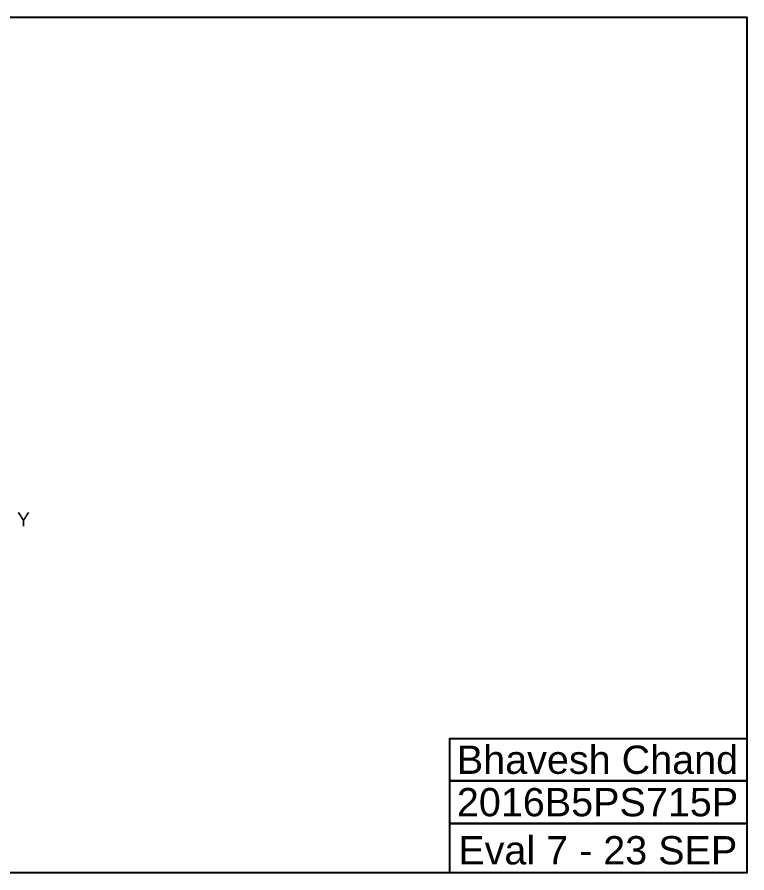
# Model space of a CAD drawing. Header units: inches. Extents: x -14 to 12.8, y -10.4 to 4.8.
# Drawn here: x -0.15 to 12.75, y -10.38 to 4.75 of the extents above; entities that cross this region are included whole.
import ezdxf

# ---------------------------------------------------------------- set-up
doc = ezdxf.new("R2010")
doc.units = ezdxf.units.IN
doc.header["$MEASUREMENT"] = 0
doc.styles.get("Standard").update_dxf_attribs({"font": 'arial.ttf'})

msp = doc.modelspace()

# ---------------------------------------------------------------- linework, layer by layer
for points in [[(-14, 4.75), (12.75, 4.75), (12.75, -10.375), (-14, -10.375)], [(12.75, -8.75), (7.5, -8.75), (7.5, -8), (12.75, -8)], [(12.75, -9.5), (7.5, -9.5), (7.5, -8.75), (12.75, -8.75)], [(12.75, -10.375), (7.5, -10.375), (7.5, -9.5), (12.75, -9.5)]]:
    msp.add_lwpolyline(points, close=True)

# ---------------------------------------------------------------- texts
for s, height, p in [('Y', 0.25, (-0.15, -4.25)), ('Bhavesh Chand', 0.5, (7.625, -8.625)), ('2016B5PS715P', 0.5, (7.625, -9.375)), ('Eval 7 - 23 SEP', 0.5, (7.65, -10.225))]:
    msp.add_text(s, height=height).set_placement(p)

doc.saveas('drawing.dxf')
